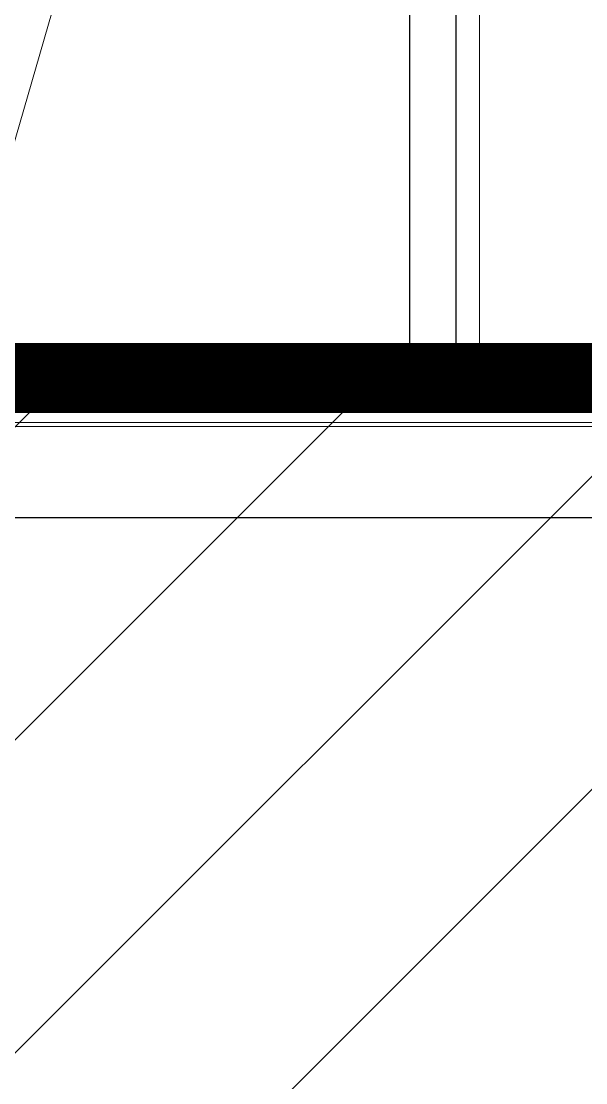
# Model space of a CAD drawing. Header units: millimetres. Extents: x 4739419 to 5837985, y 2291271 to 3446271.
# Drawn here: x 4879140 to 4881569, y 2410959 to 2415526 of the extents above; entities that cross this region are included whole.
import ezdxf

# ---------------------------------------------------------------- set-up
doc = ezdxf.new("R2010")
doc.units = ezdxf.units.MM
doc.layers.get('0').update_dxf_attribs({"color": 255})
for name, color, linetype in [('HEB-Angle joint', 1, 'Continuous'), ('HEB-Area(PC Topping)', 3, 'Continuous'), ('XR-평면도$0$A-ELEV-PATT', 9, 'Continuous')]:
    doc.layers.add(name, color=color, linetype=linetype)
for name, color, linetype, lineweight in [('XR-평면도$0$A-CNTL', 9, 'Continuous', 15), ('XR-평면도$0$A-ELEV-LIN2', 9, 'Continuous', 25), ('XR-평면도$0$A-ELEV-LIN3', 9, 'Continuous', 18)]:
    doc.layers.add(name, color=color, linetype=linetype, lineweight=lineweight)

# ---------------------------------------------------------------- blocks, each defined once
blk = doc.blocks.new('XR-평면도$0$중심선(210216)')
at = {"layer": 'XR-평면도$0$A-CNTL', "ltscale": 300}
blk.add_lwpolyline([(-10000, 77000), (186000, 77000)], dxfattribs=at)
blk = doc.blocks.new('XR-평면도$0$스크린+범퍼_기준층 고정식램프(210318)')
at = {"layer": 'XR-평면도$0$A-ELEV-PATT', "ltscale": 0.002}
h = blk.add_hatch(dxfattribs=at)
h.set_pattern_fill('AR-HBONE', color=256, scale=0.1, angle=180, style=0)
h.paths.add_polyline_path([(502, -302), (532, -302), (532, -7000), (502, -7000)])
h.paths.add_polyline_path([(520.7, -6996.8), (521.8, -6997.8), (520.1, -6997.1)], flags=16)
h.paths.add_polyline_path([(520.7, -6995), (521.8, -6995.9), (520.1, -6995.2)], flags=16)
h.paths.add_polyline_path([(520.7, -6993.1), (521.8, -6994.1), (520.1, -6993.4)], flags=16)
h.paths.add_polyline_path([(520.7, -6991.3), (521.8, -6992.3), (520.1, -6991.6)], flags=16)
h.paths.add_polyline_path([(520.7, -6989.5), (521.8, -6990.4), (520.1, -6989.7)], flags=16)
h.paths.add_polyline_path([(520.7, -6987.6), (521.8, -6988.6), (520.1, -6987.9)], flags=16)
h.paths.add_polyline_path([(520.7, -6985.8), (521.8, -6986.8), (520.1, -6986.1)], flags=16)
h.paths.add_polyline_path([(520.7, -6984), (521.8, -6984.9), (520.1, -6984.2)], flags=16)
h.paths.add_polyline_path([(514.5, -6987.9), (514.5, -6986.9), (513.5, -6986.5), (515.1, -6987.7)], flags=16)
h.paths.add_polyline_path([(517.7, -6974.8), (514.5, -6979.6), (514.5, -6983.9), (513.5, -6984.7), (514.5, -6985.5), (514.5, -6986.1), (521.8, -6983.1), (520.3, -6981.9), (516.6, -6983.4), (516.5, -6983.4), (514.5, -6982.3), (517, -6979.8)], flags=16)
h.paths.add_polyline_path([(514.5, -6995.3), (514.5, -6994.3), (513.5, -6993.9), (515.1, -6995.1)], flags=16)
h.paths.add_polyline_path([(514.5, -6989.8), (514.5, -6988.8), (513.5, -6988.4), (515.1, -6989.6)], flags=16)
h.paths.add_polyline_path([(514.5, -6998.9), (514.5, -6997.9), (513.5, -6997.5), (515.1, -6998.7)], flags=16)
h.paths.add_polyline_path([(514.5, -6997.1), (514.5, -6996.1), (513.5, -6995.7), (515.1, -6996.9)], flags=16)
h.paths.add_polyline_path([(520.8, -6999.2), (521.8, -6999.6), (520.8, -6998.8)], flags=16)
h.paths.add_polyline_path([(517.7, -327.2), (520.8, -322.4), (520.8, -319.7), (521.8, -318.9), (520.8, -318.1), (520.8, -317.9), (521.8, -317.1), (520.8, -316.3), (520.8, -316), (521.8, -315.2), (520.7, -314.3), (521.8, -313.4), (520.8, -312.6), (520.8, -312.4), (521.8, -311.6), (520.8, -310.8), (520.8, -310.5), (521.8, -309.7), (520.7, -308.8), (521.8, -307.9), (520.8, -307.1), (520.8, -306.9), (521.8, -306.1), (520.8, -305.3), (520.8, -305), (521.8, -304.2), (520.1, -304.9), (514.5, -302.6), (513.5, -302.6), (514.5, -303.5), (514.5, -303.7), (513.5, -304.5), (514.7, -305.4), (513.5, -306.3), (514.5, -307.1), (514.5, -307.3), (513.5, -308.1), (514.5, -309), (514.5, -309.2), (513.5, -310), (514.7, -310.9), (513.5, -311.8), (514.5, -312.6), (514.5, -312.8), (513.5, -313.6), (514.5, -314.5), (514.5, -314.7), (513.5, -315.5), (514.7, -316.4), (513.5, -317.3), (514.5, -318.1), (514.5, -322.4)], flags=16)
h.paths.add_polyline_path([(516.5, -318.5), (514.5, -317.7), (514.5, -315.9), (521.8, -318.9), (520.3, -320.1), (516.6, -318.5)], flags=0)
h = blk.add_hatch(dxfattribs=at)
h.set_pattern_fill('AR-SAND', color=256, angle=180, style=0)
edge = h.paths.add_edge_path()
edge.add_line((623.7, -7000), (532, -7000))
edge.add_line((532, -7000), (532, -302))
edge.add_line((532, -302), (623.7, -302))
edge.add_arc((623.7, -310.3), 8.33, 0, 90, ccw=False)
edge.add_line((632, -310.3), (632, -6991.7))
edge.add_arc((623.7, -6991.7), 8.33, -90, 0, ccw=False)
at = {"layer": 'XR-평면도$0$A-ELEV-LIN3'}
blk.add_line((500, -7002), (500, -300), dxfattribs=at)
at = {"layer": 'XR-평면도$0$A-ELEV-LIN3', "linetype": 'Continuous'}
blk.add_lwpolyline([(408.8, -619.5), (408.8, -10380.5), (391.3, -10380.5), (391.3, -619.5)], dxfattribs=at)
at = {"layer": 'XR-평면도$0$A-ELEV-PATT'}
for p, q in [((532, -7000), (532, -302)), ((632, -6991.7), (632, -310.3)), ((521.8, -6983.1), (513.5, -6986.5)), ((521.8, -6983.1), (513.5, -6986.5)), ((516.6, -6983.4), (513.5, -6984.7)), ((516.6, -6983.4), (513.5, -6984.7)), ((521.8, -6984.9), (513.5, -6988.4)), ((521.8, -6984.9), (513.5, -6988.4)), ((521.8, -6986.8), (513.5, -6990.2)), ((521.8, -6986.8), (513.5, -6990.2)), ((514.5, -6979.6), (514.5, -6983.9)), ((514.5, -6984.7), (514.5, -6985.7)), ((514.5, -6986.5), (514.5, -6987.5)), ((520.8, -6979.6), (520.8, -6983.1)), ((520.8, -6983.9), (520.8, -6984.9)), ((520.8, -6985.7), (520.8, -6986.8)), ((520.8, -6987.6), (520.8, -6988.6)), ((502, -7000), (623.7, -7000)), ((512.4, -7009.5), (512.4, -7005.8)), ((522.9, -7005.8), (512.4, -7005.8)), ((521.8, -6988.6), (513.5, -6992)), ((521.8, -6988.6), (513.5, -6992)), ((521.8, -6990.4), (513.5, -6993.9)), ((521.8, -6990.4), (513.5, -6993.9)), ((521.8, -6992.3), (513.5, -6995.7)), ((521.8, -6992.3), (513.5, -6995.7)), ((521.8, -6994.1), (513.5, -6997.5)), ((521.8, -6994.1), (513.5, -6997.5)), ((521.8, -6995.9), (513.5, -6999.4)), ((521.8, -6995.9), (513.5, -6999.4)), ((521.8, -6997.8), (513.5, -7001.2)), ((521.8, -6997.8), (513.5, -7001.2)), ((521.8, -7010), (513.6, -7010)), ((514.5, -6988.4), (514.5, -6989.4)), ((514.5, -6990.2), (514.5, -6991.2)), ((514.5, -6992), (514.5, -6993)), ((514.5, -6993.9), (514.5, -6994.9)), ((514.5, -6995.7), (514.5, -6996.7)), ((514.5, -6997.5), (514.5, -6998.5)), ((514.5, -6999.4), (514.5, -7000.4)), ((514.5, -7001.2), (514.5, -7002)), ((515, -7009.5), (515, -7005.8)), ((521.8, -6999.6), (515.9, -7002)), ((520.4, -7009.5), (520.4, -7005.8)), ((520.8, -6989.4), (520.8, -6990.4)), ((520.8, -6991.2), (520.8, -6992.3)), ((520.8, -6993.1), (520.8, -6994.1)), ((520.8, -6994.9), (520.8, -6995.9)), ((520.8, -6996.7), (520.8, -6997.8)), ((520.8, -6998.6), (520.8, -6999.6)), ((520.8, -7000.4), (520.8, -7002)), ((522.9, -7009.5), (522.9, -7005.8))]:
    blk.add_line(p, q, dxfattribs=at)
at = {"layer": 'XR-평면도$0$A-ELEV-PATT', "ltscale": 0.002}
blk.add_lwpolyline([(552, -302), (552, -300), (500, -300), (500, -7002), (552, -7002), (552, -7000), (502, -7000), (502, -302)], close=True, dxfattribs=at)
at = {"layer": 'XR-평면도$0$A-ELEV-PATT'}
for points in [[(532, -7000), (502, -7000), (502, -302), (532, -302)], [(514.5, -6985.1), (513.5, -6984.7), (514.5, -6985.5)], [(514.5, -6986.9), (513.5, -6986.5), (514.5, -6987.3)], [(520.8, -6981.7), (516.6, -6983.5), (514.5, -6982.3), (517, -6979.8), (517.7, -6974.8)], [(514.5, -6979.6), (517.7, -6974.8), (520.8, -6979.6)], [(520.8, -6982.7), (521.8, -6983.1), (520.8, -6982.3)], [(520.8, -6982.7), (521.8, -6983.1), (520.8, -6982.3)], [(520.8, -6984.5), (521.8, -6984.9), (520.8, -6984.1)], [(520.8, -6984.5), (521.8, -6984.9), (520.8, -6984.1)], [(520.8, -6986.4), (521.8, -6986.8), (520.8, -6986)], [(520.8, -6986.4), (521.8, -6986.8), (520.8, -6986)], [(514.5, -6988.8), (513.5, -6988.4), (514.5, -6989.2)], [(514.5, -6990.6), (513.5, -6990.2), (514.5, -6991)], [(514.5, -6992.4), (513.5, -6992), (514.5, -6992.8)], [(514.5, -6994.3), (513.5, -6993.9), (514.5, -6994.7)], [(514.5, -6996.1), (513.5, -6995.7), (514.5, -6996.5)], [(514.5, -6997.9), (513.5, -6997.5), (514.5, -6998.3)], [(514.5, -6999.8), (513.5, -6999.4), (514.5, -7000.2)], [(514.5, -7001.6), (513.5, -7001.2), (514.5, -7002)], [(515.1, -7002), (520.8, -6999.6), (521.8, -6999.6), (520.8, -7000.4), (517, -7002)], [(520.8, -6988.2), (521.8, -6988.6), (520.8, -6987.8)], [(520.8, -6988.2), (521.8, -6988.6), (520.8, -6987.8)], [(520.8, -6990), (521.8, -6990.4), (520.8, -6989.6)], [(520.8, -6990), (521.8, -6990.4), (520.8, -6989.6)], [(520.8, -6991.9), (521.8, -6992.3), (520.8, -6991.5)], [(520.8, -6991.9), (521.8, -6992.3), (520.8, -6991.5)], [(520.8, -6993.7), (521.8, -6994.1), (520.8, -6993.3)], [(520.8, -6993.7), (521.8, -6994.1), (520.8, -6993.3)], [(520.8, -6995.5), (521.8, -6995.9), (520.8, -6995.1)], [(520.8, -6995.5), (521.8, -6995.9), (520.8, -6995.1)], [(520.8, -6997.4), (521.8, -6997.8), (520.8, -6997)], [(520.8, -6997.4), (521.8, -6997.8), (520.8, -6997)], [(520.8, -6999.2), (521.8, -6999.6), (520.8, -6998.8)]]:
    blk.add_lwpolyline(points, dxfattribs=at)
for points in [[(513.5, -6986.5), (514.5, -6985.7), (520.8, -6983.1), (521.8, -6983.1), (520.8, -6983.9), (514.5, -6986.5)], [(513.5, -6984.7), (514.5, -6983.9), (515.6, -6983.4), (516.6, -6983.4), (515.6, -6984.3), (514.5, -6984.7)], [(513.5, -6988.4), (514.5, -6987.5), (520.8, -6984.9), (521.8, -6984.9), (520.8, -6985.7), (514.5, -6988.4)], [(513.5, -6990.2), (514.5, -6989.4), (520.8, -6986.8), (521.8, -6986.8), (520.8, -6987.6), (514.5, -6990.2)], [(508.7, -7002.8), (526.7, -7002.8), (526.7, -7002), (508.7, -7002)], [(513.4, -7005.8), (522, -7005.8), (526.7, -7002.8), (508.7, -7002.8)], [(513.5, -6992), (514.5, -6991.2), (520.8, -6988.6), (521.8, -6988.6), (520.8, -6989.4), (514.5, -6992)], [(513.5, -6993.9), (514.5, -6993), (520.8, -6990.4), (521.8, -6990.4), (520.8, -6991.2), (514.5, -6993.9)], [(513.5, -6995.7), (514.5, -6994.9), (520.8, -6992.3), (521.8, -6992.3), (520.8, -6993.1), (514.5, -6995.7)], [(513.5, -6997.5), (514.5, -6996.7), (520.8, -6994.1), (521.8, -6994.1), (520.8, -6994.9), (514.5, -6997.5)], [(513.5, -6999.4), (514.5, -6998.5), (520.8, -6995.9), (521.8, -6995.9), (520.8, -6996.7), (514.5, -6999.4)], [(513.5, -7001.2), (514.5, -7000.4), (520.8, -6997.8), (521.8, -6997.8), (520.8, -6998.6), (514.5, -7001.2)]]:
    blk.add_lwpolyline(points, close=True, dxfattribs=at)
for centre, radius, start, end in [((513.7, -7008.1), 1.86, 226.9662, 313.0338), ((517.7, -7002.4), 7.61, 249.1195, 290.8805), ((521.7, -7008.1), 1.86, 226.9662, 313.0338), ((623.7, -6991.7), 8.33, 270, 0)]:
    blk.add_arc(centre, radius, start, end, dxfattribs=at)
blk = doc.blocks.new('XR-평면도$0$고정식램프(5F)')
at = {"layer": 'XR-평면도$0$A-ELEV-LIN2'}
blk.add_lwpolyline([(0, 7200), (0, 200), (4450, 200), (4450, 7200)], close=True, dxfattribs=at)
blk.add_lwpolyline([(200, 7200), (200, 200)], dxfattribs=at)
at = {"layer": 'XR-평면도$0$A-ELEV-LIN3'}
blk.add_lwpolyline([(200, 200), (2225, 7200), (4250, 200)], dxfattribs=at)

msp = doc.modelspace()

# ---------------------------------------------------------------- hatches: boundary and pattern name
at = {"layer": 'HEB-Area(PC Topping)'}
h = msp.add_hatch(dxfattribs=at)
h.set_pattern_fill('ANSI31', color=256, scale=300)
h.set_pattern_definition([(45, (152467.4, -0.001), (-673.51921, 673.51921), [])])
h.paths.add_polyline_path([(4865461.8, 2413991.2), (4865511.8, 2394416.6), (4898114.5, 2394416.6), (4898114.5, 2377621.7), (4911154.5, 2377621.7), (4911154.5, 2394421.7), (4943111.8, 2394421.7), (4943111.8, 2413991.2), (4905611.8, 2413991.2), (4905611.8, 2410391.2), (4903611.8, 2410391.2), (4903611.8, 2413991.2)])

# ---------------------------------------------------------------- linework, layer by layer
at = {"layer": 'HEB-Angle joint', "const_width": 300}
msp.add_lwpolyline([(4903611.8, 2413991.2), (4865461.8, 2413991.2), (4865511.8, 2394416.6), (4898114.5, 2394416.6), (4898114.5, 2377621.7), (4911154.5, 2377621.7), (4911154.5, 2394421.7), (4943111.8, 2394421.7), (4943111.8, 2413991.2), (4905611.8, 2413991.2), (4905611.8, 2410391.2), (4903611.8, 2410391.2), (4903611.8, 2413991.2)], dxfattribs=at)
at = {"layer": 'HEB-Area(PC Topping)'}
msp.add_lwpolyline([(4993711.8, 2335791.2), (4870511.8, 2335791.2), (4870511.8, 2346691.2), (4865511.8, 2346691.2), (4865511.8, 2408091.2), (4876561.8, 2408091.2), (4876561.8, 2412591.2), (4877661.8, 2412591.2), (4877661.8, 2413391.2), (4903611.8, 2413391.2)], dxfattribs=at)
at = {"layer": 'XR-평면도$0$A-ELEV-LIN2'}
msp.add_line((4877611.8, 2413891.2), (4887611.8, 2413891.2), dxfattribs=at)
msp.add_line((4877611.8, 2413891.2), (4887611.8, 2413891.2), dxfattribs=at)
msp.add_line((4877611.8, 2413891.2), (4887611.8, 2413891.2), dxfattribs=at)
at = {"layer": 'XR-평면도$0$A-ELEV-LIN3'}
for points in [[(4921661.8, 2426291.2), (4921661.8, 2426891.2), (4920561.8, 2426891.2), (4920561.8, 2425391.2), (4921661.8, 2425391.2), (4921661.8, 2413891.2), (4881011.8, 2413891.2), (4881011.8, 2420891.2), (4876561.8, 2420891.2), (4876561.8, 2425391.2), (4877661.8, 2425391.2), (4877661.8, 2426891.2), (4876561.8, 2426891.2), (4876561.8, 2426291.2), (4866511.8, 2426291.2), (4866511.8, 2426891.2), (4866211.8, 2426891.2), (4866211.8, 2441591.2), (4866911.8, 2441591.2), (4866911.8, 2442991.2)], [(4921661.8, 2426291.2), (4921661.8, 2426891.2), (4920561.8, 2426891.2), (4920561.8, 2425391.2), (4921661.8, 2425391.2), (4921661.8, 2413891.2), (4881011.8, 2413891.2), (4881011.8, 2420891.2), (4876561.8, 2420891.2), (4876561.8, 2425391.2), (4877661.8, 2425391.2), (4877661.8, 2426891.2), (4876561.8, 2426891.2), (4876561.8, 2426291.2), (4866511.8, 2426291.2), (4866511.8, 2426891.2), (4866211.8, 2426891.2), (4866211.8, 2441591.2), (4866911.8, 2441591.2), (4866911.8, 2442991.2)], [(4921661.8, 2426291.2), (4921661.8, 2426891.2), (4920561.8, 2426891.2), (4920561.8, 2425391.2), (4921661.8, 2425391.2), (4921661.8, 2413891.2), (4881011.8, 2413891.2), (4881011.8, 2420891.2), (4876561.8, 2420891.2), (4876561.8, 2425391.2), (4877661.8, 2425391.2), (4877661.8, 2426891.2), (4876561.8, 2426891.2), (4876561.8, 2426291.2), (4866511.8, 2426291.2), (4866511.8, 2426891.2), (4866211.8, 2426891.2), (4866211.8, 2441591.2), (4866911.8, 2441591.2), (4866911.8, 2442991.2)], [(4921561.8, 2413991.2), (4881111.8, 2413991.2), (4881111.8, 2420991.2), (4876661.8, 2420991.2), (4876661.8, 2425291.2), (4877761.8, 2425291.2), (4877761.8, 2426991.2), (4876461.8, 2426991.2), (4876461.8, 2426391.2), (4866611.8, 2426391.2), (4866611.8, 2426991.2), (4866311.8, 2426991.2), (4866311.8, 2441491.2), (4867011.8, 2441491.2), (4867011.8, 2442991.2)], [(4921561.8, 2413991.2), (4881111.8, 2413991.2), (4881111.8, 2420991.2), (4876661.8, 2420991.2), (4876661.8, 2425291.2), (4877761.8, 2425291.2), (4877761.8, 2426991.2), (4876461.8, 2426991.2), (4876461.8, 2426391.2), (4866611.8, 2426391.2), (4866611.8, 2426991.2), (4866311.8, 2426991.2), (4866311.8, 2441491.2), (4867011.8, 2441491.2), (4867011.8, 2442991.2)], [(4921561.8, 2413991.2), (4881111.8, 2413991.2), (4881111.8, 2420991.2), (4876661.8, 2420991.2), (4876661.8, 2425291.2), (4877761.8, 2425291.2), (4877761.8, 2426991.2), (4876461.8, 2426991.2), (4876461.8, 2426391.2), (4866611.8, 2426391.2), (4866611.8, 2426991.2), (4866311.8, 2426991.2), (4866311.8, 2441491.2), (4867011.8, 2441491.2), (4867011.8, 2442991.2)]]:
    msp.add_lwpolyline(points, dxfattribs=at)

# ---------------------------------------------------------------- block references
at = {"rotation": 180}
msp.add_blockref('XR-평면도$0$고정식램프(5F)', (4881011.8, 2421091.2), dxfattribs=at)
msp.add_blockref('XR-평면도$0$고정식램프(5F)', (4881011.8, 2421091.2), dxfattribs=at)
msp.add_blockref('XR-평면도$0$고정식램프(5F)', (4881011.8, 2421091.2), dxfattribs=at)
at = {"xscale": -1, "rotation": 270}
msp.add_blockref('XR-평면도$0$스크린+범퍼_기준층 고정식램프(210318)', (4888111.8, 2413391.2), dxfattribs=at)
msp.add_blockref('XR-평면도$0$스크린+범퍼_기준층 고정식램프(210318)', (4888111.8, 2413391.2), dxfattribs=at)
msp.add_blockref('XR-평면도$0$스크린+범퍼_기준층 고정식램프(210318)', (4888111.8, 2413391.2), dxfattribs=at)
at = {"layer": 'XR-평면도$0$A-CNTL'}
msp.add_blockref('XR-평면도$0$중심선(210216)', (4866111.8, 2336391.2), dxfattribs=at)

doc.saveas('drawing.dxf')
